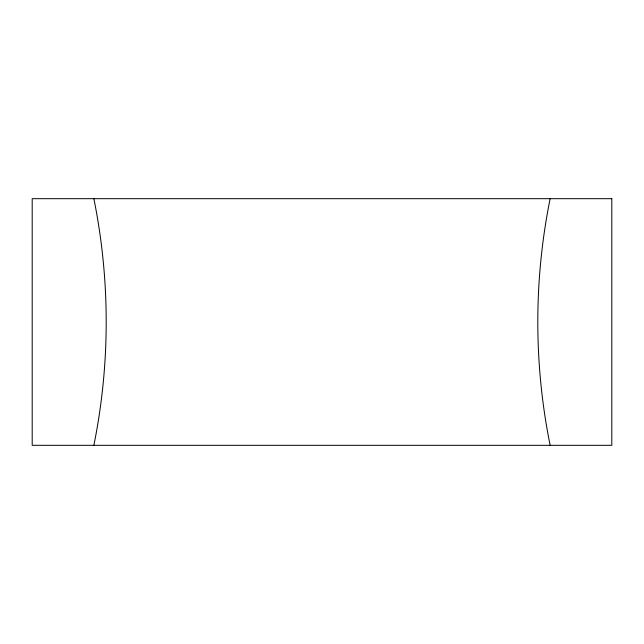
<?xml version="1.0" encoding="UTF-8"?>
<svg xmlns="http://www.w3.org/2000/svg" width="644" height="644" viewBox="0 0 644 644"><rect width="100%" height="100%" fill="white"/><g stroke="black" fill="none" stroke-linecap="round" stroke-linejoin="round"><path stroke-width="0.97" d="M93.863 198.682A622.764 622.764 0 0 1 93.863 445.318M550.137 445.318A622.764 622.764 0 0 1 550.137 198.682M611.8 198.682L32.2 198.682L32.2 445.318L611.8 445.318L611.8 198.682"/></g></svg>
